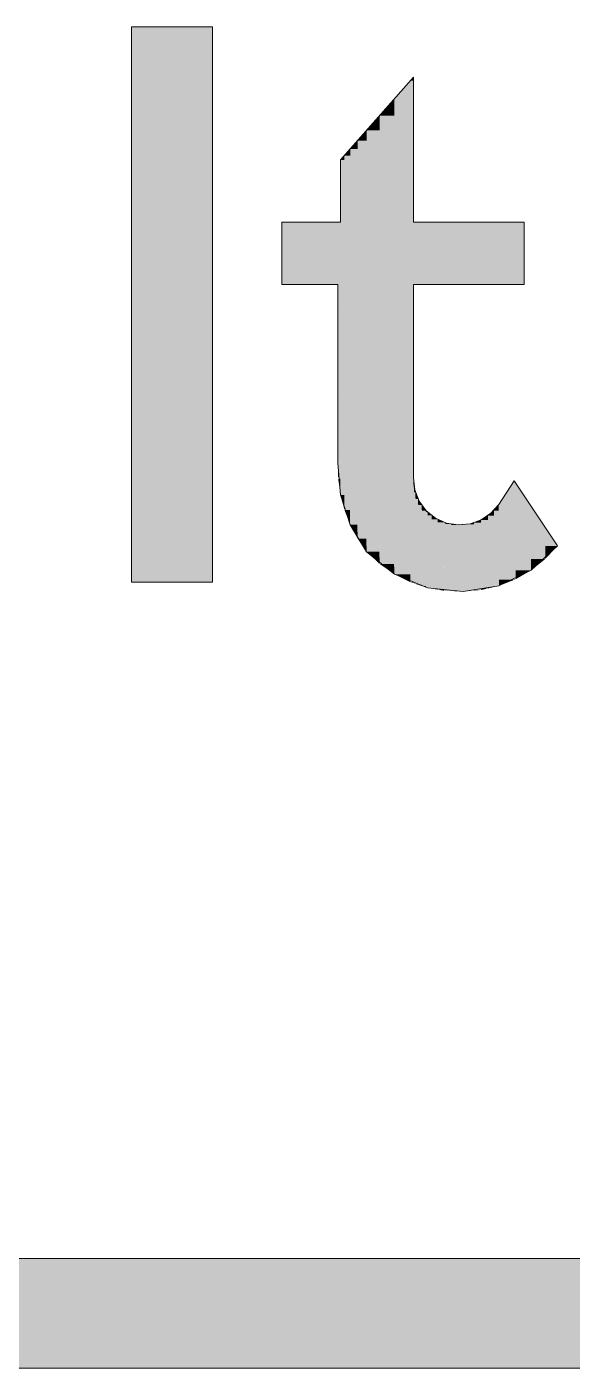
# Model space of a CAD drawing. Extents: x 885 to 2021, y 330 to 1122.
# Drawn here: x 1899.311 to 1901.303, y 633.77 to 638.667 of the extents above; entities that cross this region are included whole.
import ezdxf

# ---------------------------------------------------------------- set-up
doc = ezdxf.new("R2010")
doc.units = 0
doc.layers.get('0').update_dxf_attribs({"lineweight": 18})
doc.layers.add('P11_Plankopf_Ausführung_AF_4_800 Plankopf', color=7, linetype='Continuous', lineweight=25)

# ---------------------------------------------------------------- blocks, each defined once
blk = doc.blocks.new('Referenz-A0T8DI3SAL', base_point=(1729.7843, 502.0648))
at = {"layer": 'P11_Plankopf_Ausführung_AF_4_800 Plankopf', "color": 0, "linetype": 'Continuous', "lineweight": 13, "ltscale": 16.9}
for p, q in [((1899.9897, 638.6673), (1899.6933, 638.6673)), ((1899.6933, 638.6673), (1899.6933, 636.6394)), ((1899.9897, 636.6394), (1899.9897, 638.6673)), ((1900.7231, 638.483), (1900.457, 638.1812)), ((1900.7231, 637.9536), (1900.7231, 638.483)), ((1900.457, 638.1812), (1900.457, 637.9536)), ((1900.457, 637.9536), (1900.2424, 637.9536)), ((1900.2424, 637.9536), (1900.2424, 637.7261)), ((1901.1274, 637.9536), (1900.7231, 637.9536)), ((1901.1274, 637.7261), (1901.1274, 637.9536)), ((1900.2424, 637.7261), (1900.4471, 637.7261)), ((1900.4471, 637.7261), (1900.4471, 637.074)), ((1900.7231, 637.0202), (1900.7231, 637.7261)), ((1900.7231, 637.7261), (1901.1274, 637.7261)), ((1900.4471, 637.074), (1900.4566, 636.9591)), ((1900.7231, 637.0202), (1900.7278, 636.9767)), ((1901.0913, 637.01), (1901.0351, 636.9231)), ((1901.2497, 636.7722), (1901.0913, 637.01)), ((1900.4566, 636.9591), (1900.4922, 636.8494)), ((1900.7278, 636.9767), (1900.7437, 636.9359)), ((1900.7437, 636.9359), (1900.7695, 636.9006)), ((1900.7695, 636.9006), (1900.8036, 636.8732)), ((1900.9705, 636.8672), (1901.0063, 636.8911)), ((1901.0063, 636.8911), (1901.0351, 636.9231)), ((1900.4922, 636.8494), (1900.5522, 636.7508)), ((1900.8036, 636.8732), (1900.8437, 636.8555)), ((1900.8437, 636.8555), (1900.8869, 636.8489)), ((1900.8869, 636.8489), (1900.9298, 636.8528)), ((1900.9298, 636.8528), (1900.9705, 636.8672)), ((1900.5522, 636.7508), (1900.6537, 636.6686)), ((1901.1531, 636.683), (1901.2497, 636.7722)), ((1899.6933, 636.6394), (1899.9897, 636.6394)), ((1900.6537, 636.6686), (1900.7746, 636.6189)), ((1901.0346, 636.6259), (1901.1531, 636.683)), ((1900.7746, 636.6189), (1900.9046, 636.606)), ((1900.9046, 636.606), (1901.0346, 636.6259)), ((1928.1334, 634.1697), (1730.1334, 634.1697)), ((1730.1334, 633.7697), (1928.1334, 633.7697))]:
    blk.add_line(p, q, dxfattribs=at)
at = {"layer": 'P11_Plankopf_Ausführung_AF_4_800 Plankopf', "color": 0, "linetype": 'Continuous', "lineweight": 0, "ltscale": 0.0169}
for points in [[(1899.6933, 636.6394), (1899.9897, 636.6394), (1899.6933, 638.6673)], [(1899.9897, 636.6394), (1899.9897, 638.6673), (1899.6933, 638.6673)], [(1900.7124, 638.4044), (1900.6537, 638.4044), (1900.7124, 638.4709)], [(1900.7231, 638.4709), (1900.7124, 638.4709), (1900.7231, 638.483)], [(1900.7231, 636.6393), (1900.7124, 636.6393), (1900.7124, 638.4709)], [(1900.7231, 637.9536), (1900.7231, 638.4709), (1900.7124, 638.4709)], [(1900.7231, 637.0202), (1900.7208, 637.0202), (1900.7124, 638.4709)], [(1900.7231, 637.7261), (1900.7179, 637.7261), (1900.7124, 638.4709)], [(1900.7231, 637.9536), (1900.7198, 637.9536), (1900.7124, 638.4709)], [(1900.6537, 638.3434), (1900.6, 638.3434), (1900.6537, 638.4044)], [(1900.7114, 636.6686), (1900.6537, 636.6686), (1900.6537, 638.4044)], [(1900.7124, 636.6393), (1900.7124, 638.4044), (1900.6537, 638.4044)], [(1900.6, 638.2892), (1900.5522, 638.2892), (1900.6, 638.3434)], [(1900.6525, 636.706), (1900.6, 636.706), (1900.6, 638.3434)], [(1900.6537, 636.6686), (1900.6537, 638.3434), (1900.6, 638.3434)], [(1900.5522, 638.2519), (1900.5194, 638.2519), (1900.5522, 638.2892)], [(1900.5986, 636.7508), (1900.5522, 636.7508), (1900.5522, 638.2892)], [(1900.6, 636.706), (1900.6, 638.2892), (1900.5522, 638.2892)], [(1900.4922, 638.1973), (1900.4712, 638.1973), (1900.4922, 638.2211)], [(1900.5194, 638.2211), (1900.4922, 638.2211), (1900.5194, 638.2519)], [(1900.5184, 636.8494), (1900.4922, 636.8494), (1900.4922, 638.2211)], [(1900.5194, 636.7984), (1900.5194, 638.2211), (1900.4922, 638.2211)], [(1900.5512, 636.7984), (1900.5194, 636.7984), (1900.5194, 638.2519)], [(1900.5522, 636.7508), (1900.5522, 638.2519), (1900.5194, 638.2519)], [(1900.4712, 638.1812), (1900.457, 638.1812), (1900.4712, 638.1973)], [(1900.4595, 637.9536), (1900.457, 637.9536), (1900.457, 638.1812)], [(1900.4712, 636.9032), (1900.4712, 638.1812), (1900.457, 638.1812)], [(1900.4914, 636.9032), (1900.4712, 636.9032), (1900.4712, 638.1973)], [(1900.4922, 636.8494), (1900.4922, 638.1973), (1900.4712, 638.1973)], [(1900.2424, 637.7261), (1900.4471, 637.7261), (1900.2424, 637.9536)], [(1900.4471, 637.7261), (1900.4471, 637.9536), (1900.2424, 637.9536)], [(1900.4475, 637.7261), (1900.4471, 637.7261), (1900.4471, 637.9536)], [(1900.4485, 637.0163), (1900.4485, 637.9536), (1900.4471, 637.9536)], [(1900.4561, 637.0163), (1900.4485, 637.0163), (1900.4485, 637.9536)], [(1900.4566, 636.9591), (1900.4566, 637.9536), (1900.4485, 637.9536)], [(1900.457, 636.9591), (1900.4566, 636.9591), (1900.4566, 637.9536)], [(1900.457, 636.9574), (1900.457, 637.9536), (1900.4566, 637.9536)], [(1900.4712, 636.9032), (1900.4595, 637.9536), (1900.457, 637.9536)], [(1900.4705, 636.9574), (1900.457, 636.9574), (1900.457, 637.9536)], [(1900.7231, 637.7261), (1900.7231, 637.9536), (1900.7198, 637.9536)], [(1900.7231, 637.7261), (1901.1274, 637.7261), (1900.7231, 637.9536)], [(1901.1274, 637.7261), (1901.1274, 637.9536), (1900.7231, 637.9536)], [(1900.4485, 637.0163), (1900.4475, 637.7261), (1900.4471, 637.7261)], [(1900.4484, 637.074), (1900.4471, 637.074), (1900.4471, 637.7261)], [(1900.7231, 637.0202), (1900.7231, 637.7261), (1900.7179, 637.7261)], [(1900.4485, 637.0163), (1900.4484, 637.074), (1900.4471, 637.074)], [(1900.4566, 636.9591), (1900.4561, 637.0163), (1900.4485, 637.0163)], [(1900.7231, 636.6358), (1900.7231, 637.0202), (1900.7208, 637.0202)], [(1900.7245, 636.6358), (1900.7231, 636.6358), (1900.7231, 637.0202)], [(1900.7245, 636.9939), (1900.7232, 636.9939), (1900.7231, 637.0202)], [(1900.7245, 636.6353), (1900.7245, 636.9939), (1900.7232, 636.9939)], [(1900.7301, 636.6353), (1900.7245, 636.6353), (1900.7245, 636.9939)], [(1900.7301, 636.9682), (1900.7249, 636.9682), (1900.7245, 636.9939)], [(1901.0913, 636.9231), (1901.0351, 636.9231), (1901.0913, 637.01)], [(1901.096, 636.65), (1901.0913, 636.65), (1901.0913, 637.01)], [(1901.096, 637.003), (1901.0914, 637.003), (1901.0913, 637.01)], [(1901.096, 636.65), (1901.096, 637.003), (1901.0914, 637.003)], [(1901.1531, 636.683), (1901.096, 636.683), (1901.096, 637.003)], [(1901.1531, 636.9172), (1901.1113, 636.9172), (1901.096, 637.003)], [(1900.457, 636.9574), (1900.457, 636.9591), (1900.4566, 636.9591)], [(1900.4712, 636.9032), (1900.4705, 636.9574), (1900.457, 636.9574)], [(1900.7301, 636.6335), (1900.7301, 636.9682), (1900.7249, 636.9682)], [(1900.7396, 636.6335), (1900.7301, 636.6335), (1900.7301, 636.9682)], [(1900.7396, 636.9437), (1900.7308, 636.9437), (1900.7301, 636.9682)], [(1900.7396, 636.6304), (1900.7396, 636.9437), (1900.7308, 636.9437)], [(1900.7527, 636.6304), (1900.7396, 636.6304), (1900.7396, 636.9437)], [(1900.7529, 636.921), (1900.7406, 636.921), (1900.7396, 636.9437)], [(1900.4922, 636.8494), (1900.4914, 636.9032), (1900.4712, 636.9032)], [(1900.7529, 636.626), (1900.7529, 636.921), (1900.7406, 636.921)], [(1900.7692, 636.626), (1900.7529, 636.626), (1900.7529, 636.921)], [(1900.7695, 636.9006), (1900.754, 636.9006), (1900.7529, 636.921)], [(1900.7695, 636.6206), (1900.7695, 636.9006), (1900.754, 636.9006)], [(1900.7746, 636.6206), (1900.7695, 636.6206), (1900.7695, 636.9006)], [(1900.7746, 636.896), (1900.7696, 636.896), (1900.7695, 636.9006)], [(1900.7746, 636.6189), (1900.7746, 636.896), (1900.7696, 636.896)], [(1900.789, 636.6189), (1900.7746, 636.6189), (1900.7746, 636.896)], [(1900.7891, 636.8831), (1900.7753, 636.8831), (1900.7746, 636.896)], [(1901.0168, 636.8821), (1900.995, 636.8821), (1901.0168, 636.901)], [(1901.0346, 636.901), (1901.0168, 636.901), (1901.0346, 636.9225)], [(1901.0346, 636.6259), (1901.0168, 636.6259), (1901.0168, 636.901)], [(1901.0346, 636.6259), (1901.0346, 636.901), (1901.0168, 636.901)], [(1901.0351, 636.9225), (1901.0346, 636.9225), (1901.0351, 636.9231)], [(1901.0351, 636.6261), (1901.0346, 636.6261), (1901.0346, 636.9225)], [(1901.0351, 636.6261), (1901.0351, 636.9225), (1901.0346, 636.9225)], [(1901.0913, 636.6482), (1901.0351, 636.6482), (1901.0351, 636.9231)], [(1901.0913, 636.6482), (1901.0913, 636.9231), (1901.0351, 636.9231)], [(1901.1531, 636.683), (1901.1531, 636.9172), (1901.1113, 636.9172)], [(1901.2047, 636.724), (1901.1531, 636.724), (1901.1531, 636.9172)], [(1901.2047, 636.8397), (1901.1738, 636.8397), (1901.1531, 636.9172)], [(1900.5194, 636.7984), (1900.5184, 636.8494), (1900.4922, 636.8494)], [(1900.7891, 636.6164), (1900.7891, 636.8831), (1900.7753, 636.8831)], [(1900.8109, 636.6164), (1900.7891, 636.6164), (1900.7891, 636.8831)], [(1900.8112, 636.8688), (1900.7903, 636.8688), (1900.7891, 636.8831)], [(1900.8112, 636.6125), (1900.8112, 636.8688), (1900.7903, 636.8688)], [(1900.8349, 636.6125), (1900.8112, 636.6125), (1900.8112, 636.8688)], [(1900.8353, 636.8582), (1900.8122, 636.8582), (1900.8112, 636.8688)], [(1900.8353, 636.6083), (1900.8353, 636.8582), (1900.8122, 636.8582)], [(1900.8391, 636.6083), (1900.8353, 636.6083), (1900.8353, 636.8582)], [(1900.8392, 636.8572), (1900.8353, 636.8572), (1900.8353, 636.8582)], [(1900.8392, 636.6077), (1900.8392, 636.8572), (1900.8353, 636.8572)], [(1900.8607, 636.6077), (1900.8392, 636.6077), (1900.8392, 636.8572)], [(1900.8608, 636.8515), (1900.8396, 636.8515), (1900.8392, 636.8572)], [(1900.8608, 636.6071), (1900.8608, 636.8515), (1900.8396, 636.8515)], [(1900.8869, 636.6071), (1900.8608, 636.6071), (1900.8608, 636.8515)], [(1900.8869, 636.8489), (1900.861, 636.8489), (1900.8608, 636.8515)], [(1900.8869, 636.6064), (1900.8869, 636.8489), (1900.861, 636.8489)], [(1900.9046, 636.8489), (1900.8869, 636.8489), (1900.9046, 636.8497)], [(1900.9046, 636.6064), (1900.8869, 636.6064), (1900.8869, 636.8489)], [(1900.9046, 636.606), (1900.9046, 636.8489), (1900.8869, 636.8489)], [(1900.9157, 636.8497), (1900.9046, 636.8497), (1900.9157, 636.8503)], [(1900.9157, 636.6068), (1900.9046, 636.6068), (1900.9046, 636.8497)], [(1900.9157, 636.6068), (1900.9157, 636.8497), (1900.9046, 636.8497)], [(1900.9438, 636.8503), (1900.9157, 636.8503), (1900.9438, 636.8565)], [(1900.9438, 636.609), (1900.9157, 636.609), (1900.9157, 636.8503)], [(1900.9438, 636.609), (1900.9438, 636.8503), (1900.9157, 636.8503)], [(1900.9704, 636.8565), (1900.9438, 636.8565), (1900.9704, 636.8671)], [(1900.9704, 636.6111), (1900.9438, 636.6111), (1900.9438, 636.8565)], [(1900.9704, 636.6111), (1900.9704, 636.8565), (1900.9438, 636.8565)], [(1900.9705, 636.8671), (1900.9704, 636.8671), (1900.9705, 636.8672)], [(1900.9705, 636.6111), (1900.9704, 636.6111), (1900.9704, 636.8671)], [(1900.9705, 636.6111), (1900.9705, 636.8671), (1900.9704, 636.8671)], [(1900.995, 636.8672), (1900.9705, 636.8672), (1900.995, 636.8821)], [(1900.995, 636.6168), (1900.9705, 636.6168), (1900.9705, 636.8672)], [(1900.995, 636.6168), (1900.995, 636.8672), (1900.9705, 636.8672)], [(1901.0168, 636.6218), (1900.995, 636.6218), (1900.995, 636.8821)], [(1901.0168, 636.6218), (1901.0168, 636.8821), (1900.995, 636.8821)], [(1901.2047, 636.724), (1901.2047, 636.8397), (1901.1738, 636.8397)], [(1901.2497, 636.7722), (1901.2047, 636.7722), (1901.2047, 636.8397)], [(1900.5522, 636.7508), (1900.5512, 636.7984), (1900.5194, 636.7984)], [(1900.6, 636.706), (1900.5986, 636.7508), (1900.5522, 636.7508)], [(1901.2047, 636.724), (1901.2497, 636.7722), (1901.2047, 636.7722)], [(1900.6537, 636.6686), (1900.6525, 636.706), (1900.6, 636.706)], [(1901.1531, 636.683), (1901.2047, 636.724), (1901.1531, 636.724)], [(1900.7124, 636.6393), (1900.7114, 636.6686), (1900.6537, 636.6686)], [(1900.7231, 636.6358), (1900.7231, 636.6393), (1900.7124, 636.6393)], [(1901.0351, 636.6261), (1901.0913, 636.6482), (1901.0351, 636.6482)], [(1901.0913, 636.6482), (1901.096, 636.65), (1901.0913, 636.65)], [(1901.096, 636.65), (1901.1531, 636.683), (1901.096, 636.683)], [(1900.7245, 636.6353), (1900.7245, 636.6358), (1900.7231, 636.6358)], [(1900.7301, 636.6335), (1900.7301, 636.6353), (1900.7245, 636.6353)], [(1900.7396, 636.6304), (1900.7396, 636.6335), (1900.7301, 636.6335)], [(1900.7529, 636.626), (1900.7527, 636.6304), (1900.7396, 636.6304)], [(1900.7695, 636.6206), (1900.7692, 636.626), (1900.7529, 636.626)], [(1900.7746, 636.6189), (1900.7746, 636.6206), (1900.7695, 636.6206)], [(1900.7891, 636.6164), (1900.789, 636.6189), (1900.7746, 636.6189)], [(1900.8112, 636.6125), (1900.8109, 636.6164), (1900.7891, 636.6164)], [(1900.8353, 636.6083), (1900.8349, 636.6125), (1900.8112, 636.6125)], [(1900.8392, 636.6077), (1900.8391, 636.6083), (1900.8353, 636.6083)], [(1900.8608, 636.6071), (1900.8607, 636.6077), (1900.8392, 636.6077)], [(1900.8869, 636.6064), (1900.8869, 636.6071), (1900.8608, 636.6071)], [(1900.9046, 636.606), (1900.9046, 636.6064), (1900.8869, 636.6064)], [(1900.9046, 636.606), (1900.9157, 636.6068), (1900.9046, 636.6068)], [(1900.9157, 636.6068), (1900.9438, 636.609), (1900.9157, 636.609)], [(1900.9438, 636.609), (1900.9704, 636.6111), (1900.9438, 636.6111)], [(1900.9704, 636.6111), (1900.9705, 636.6111), (1900.9704, 636.6111)], [(1900.9705, 636.6111), (1900.995, 636.6168), (1900.9705, 636.6168)], [(1900.995, 636.6168), (1901.0168, 636.6218), (1900.995, 636.6218)], [(1901.0168, 636.6218), (1901.0346, 636.6259), (1901.0168, 636.6259)], [(1901.0346, 636.6259), (1901.0351, 636.6261), (1901.0346, 636.6261)], [(1730.1334, 633.7697), (1928.1334, 633.7697), (1730.1334, 634.1697)], [(1928.1334, 633.7697), (1928.1334, 634.1697), (1730.1334, 634.1697)]]:
    blk.add_solid(points, dxfattribs=at)

msp = doc.modelspace()

# ---------------------------------------------------------------- block references
at = {"color": 8, "lineweight": 25, "ltscale": 0.25, "true_color": 0x808080}
msp.add_blockref('Referenz-A0T8DI3SAL', (1729.7843, 502.0648), dxfattribs=at)

doc.saveas('drawing.dxf')
